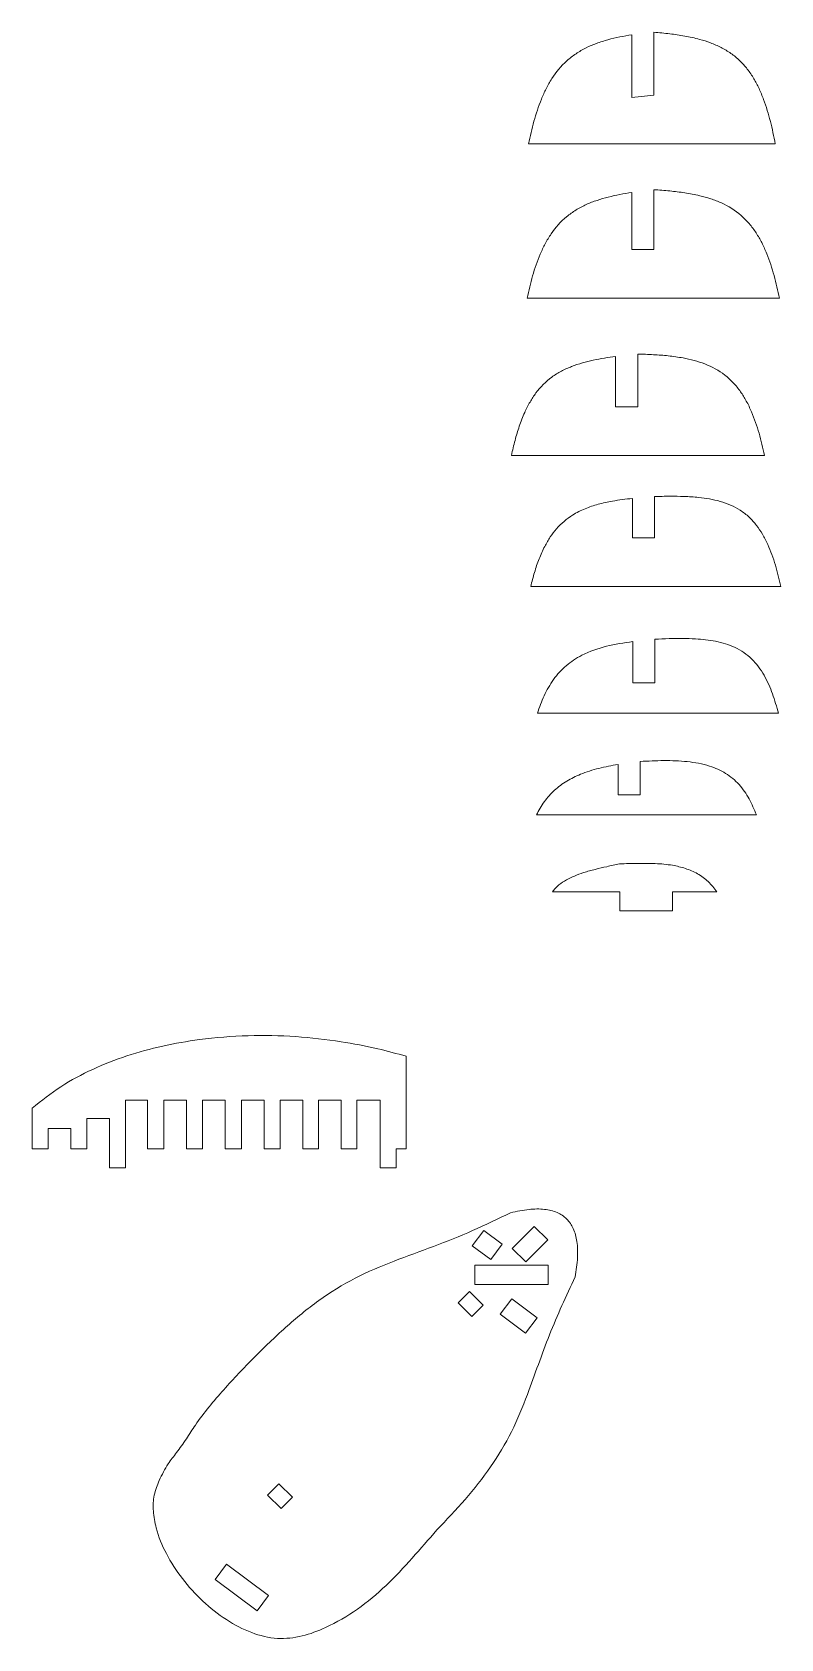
# Model space of a CAD drawing. Header units: millimetres. Extents: x 5 to 1149, y -277 to 912.
# Drawn here: x 653.3 to 770.7, y -101.2 to 150.5 of the extents above; entities that cross this region are included whole.
import ezdxf

# ---------------------------------------------------------------- set-up
doc = ezdxf.new("R2010")
doc.units = ezdxf.units.MM

msp = doc.modelspace()

# ---------------------------------------------------------------- linework, layer by layer
at = {"color": 7, "linetype": 'Continuous', "lineweight": 15}
for p, q in [((747.29, 140.29), (747.29, 150.11)), ((750.76, 150.53), (750.76, 140.63)), ((750.76, 140.63), (747.29, 140.29)), ((769.79, 133.02), (731.11, 133.02)), ((747.29, 116.45), (747.29, 125.42)), ((750.76, 125.84), (750.76, 116.45)), ((750.76, 116.45), (747.29, 116.45)), ((770.44, 108.84), (730.88, 108.84)), ((744.76, 91.82), (744.76, 99.71)), ((748.23, 100.08), (748.23, 91.82)), ((748.23, 91.82), (744.76, 91.82)), ((768.11, 84.21), (728.42, 84.21)), ((747.41, 71.28), (747.41, 77.47)), ((750.87, 77.76), (750.87, 71.28)), ((750.87, 71.28), (747.41, 71.28)), ((770.66, 63.67), (731.45, 63.67)), ((750.92, 55.4), (750.92, 48.56)), ((747.45, 48.56), (747.45, 55.04)), ((750.92, 48.56), (747.45, 48.56)), ((770.27, 43.79), (732.49, 43.79)), ((745.14, 31.03), (745.14, 35.78)), ((748.61, 36.25), (748.61, 31.03)), ((748.61, 31.03), (745.14, 31.03)), ((766.82, 27.86), (732.35, 27.86)), ((745.44, 15.82), (734.89, 15.82)), ((745.44, 12.82), (745.44, 15.82)), ((760.61, 15.82), (753.65, 15.82)), ((753.65, 12.82), (753.65, 15.82)), ((753.65, 12.82), (745.44, 12.82)), ((711.95, -9.96), (711.95, -24.45)), ((671.41, -16.83), (667.95, -16.83)), ((667.95, -16.83), (667.95, -27.45)), ((671.41, -24.45), (671.41, -16.83)), ((677.51, -16.83), (673.93, -16.83)), ((673.93, -16.83), (673.93, -24.45)), ((677.51, -24.45), (677.51, -16.83)), ((683.57, -16.83), (680.03, -16.83)), ((680.03, -16.83), (680.03, -24.45)), ((683.57, -24.45), (683.57, -16.83)), ((689.65, -16.83), (686.12, -16.83)), ((686.12, -16.83), (686.12, -24.45)), ((689.65, -24.45), (689.65, -16.83)), ((695.74, -16.83), (692.18, -16.83)), ((692.18, -16.83), (692.18, -24.45)), ((695.74, -24.45), (695.74, -16.83)), ((701.75, -16.83), (698.18, -16.83)), ((698.18, -16.83), (698.18, -24.45)), ((701.75, -24.45), (701.75, -16.83)), ((707.86, -16.83), (704.18, -16.83)), ((704.18, -16.83), (704.18, -24.45)), ((707.86, -24.45), (707.86, -16.83)), ((653.31, -24.45), (653.31, -18.1)), ((665.42, -19.68), (661.87, -19.68)), ((661.87, -19.68), (661.87, -24.45)), ((665.42, -27.45), (665.42, -19.68)), ((659.35, -21.27), (655.8, -21.27)), ((655.8, -21.27), (655.8, -24.45)), ((659.35, -24.45), (659.35, -21.27)), ((655.8, -24.45), (653.31, -24.45)), ((661.87, -24.45), (659.35, -24.45)), ((673.93, -24.45), (671.41, -24.45)), ((680.03, -24.45), (677.51, -24.45)), ((686.12, -24.45), (683.57, -24.45)), ((692.18, -24.45), (689.65, -24.45)), ((698.18, -24.45), (695.74, -24.45)), ((704.18, -24.45), (701.75, -24.45)), ((707.86, -27.45), (707.86, -24.45)), ((707.86, -24.45), (707.86, -24.45)), ((711.95, -24.45), (710.39, -24.45)), ((710.39, -27.45), (710.39, -24.45)), ((667.95, -27.45), (665.42, -27.45)), ((710.39, -27.45), (707.86, -27.45)), ((722.3, -39.66), (724.08, -37.25)), ((724.08, -37.25), (726.98, -39.4)), ((728.57, -40.06), (731.98, -36.63)), ((731.98, -36.63), (734.11, -38.74)), ((725.19, -41.81), (722.3, -39.66)), ((726.98, -39.4), (725.19, -41.81)), ((730.7, -42.18), (728.57, -40.06)), ((734.11, -38.74), (730.7, -42.18)), ((722.71, -42.71), (734.21, -42.71)), ((722.71, -45.71), (722.71, -42.71)), ((734.21, -42.71), (734.21, -45.71)), ((720.09, -48.61), (721.87, -46.81)), ((721.87, -46.81), (724, -48.93)), ((734.21, -45.71), (722.71, -45.71)), ((722.22, -50.72), (720.09, -48.61)), ((724, -48.93), (722.22, -50.72)), ((726.69, -50.39), (728.47, -47.98)), ((728.47, -47.98), (732.45, -50.94)), ((730.66, -53.35), (726.69, -50.39)), ((732.45, -50.94), (730.66, -53.35)), ((690.19, -78.73), (691.97, -76.94)), ((691.97, -76.94), (694.1, -79.05)), ((692.32, -80.84), (690.19, -78.73)), ((694.1, -79.05), (692.32, -80.84)), ((682, -91.95), (683.79, -89.54)), ((683.79, -89.54), (690.38, -94.43)), ((688.59, -96.84), (682, -91.95)), ((690.38, -94.43), (688.59, -96.84))]:
    msp.add_line(p, q, dxfattribs=at)
for points, knots in [([(731.11, 133.02), (731.37, 134.21), (731.91, 136.58), (732.86, 139.46), (733.85, 141.68), (735.03, 143.79), (736.6, 145.69), (738.53, 147.19), (740.1, 148.09), (741.79, 148.8), (743.56, 149.36), (745.41, 149.8), (746.67, 150.01), (747.29, 150.11)], [0, 0, 0, 0, 0.142113, 0.28357, 0.354019, 0.424828, 0.566562, 0.637818, 0.709008, 0.777295, 0.851499, 0.925919, 1, 1, 1, 1]), ([(750.76, 150.53), (751.59, 150.45), (753.21, 150.3), (755.6, 149.94), (757.74, 149.48), (759.64, 148.88), (761.3, 148.16), (762.85, 147.24), (764.24, 146.1), (765.45, 144.75), (766.44, 143.28), (767.28, 141.67), (768.19, 139.45), (769.06, 136.55), (769.55, 134.2), (769.79, 133.02)], [0, 0, 0, 0, 0.0866, 0.168346, 0.25125, 0.313954, 0.37611, 0.438471, 0.501353, 0.562086, 0.625901, 0.685633, 0.750846, 0.875095, 1, 1, 1, 1]), ([(730.88, 108.84), (731.15, 110.02), (731.69, 112.36), (732.68, 115.22), (733.7, 117.39), (734.93, 119.46), (736.56, 121.29), (738.54, 122.7), (740.15, 123.54), (741.84, 124.2), (743.61, 124.71), (745.43, 125.12), (746.67, 125.32), (747.29, 125.42)], [0, 0, 0, 0, 0.142228, 0.283689, 0.354074, 0.424847, 0.566849, 0.6382, 0.709451, 0.780345, 0.85158, 0.925974, 1, 1, 1, 1]), ([(750.76, 125.84), (751.59, 125.78), (753.21, 125.67), (755.61, 125.37), (757.75, 124.97), (759.68, 124.44), (761.93, 123.58), (764.02, 122.28), (765.73, 120.55), (766.8, 119.1), (767.71, 117.51), (768.7, 115.3), (769.65, 112.39), (770.18, 110.02), (770.44, 108.84)], [0, 0, 0, 0, 0.0861966, 0.1673674, 0.249433, 0.311396, 0.37369, 0.4985789, 0.5614339, 0.6241446, 0.6843303, 0.7497816, 0.8747676, 1, 1, 1, 1]), ([(728.42, 84.21), (728.6, 84.99), (728.96, 86.53), (729.63, 88.78), (730.41, 90.8), (731.29, 92.55), (732.57, 94.52), (734.24, 96.2), (736.24, 97.44), (737.86, 98.17), (739.54, 98.72), (741.26, 99.14), (743, 99.47), (744.18, 99.63), (744.76, 99.71)], [0, 0, 0, 0, 0.098032, 0.191418, 0.285492, 0.359606, 0.428203, 0.570383, 0.641978, 0.713334, 0.78503, 0.856264, 0.928168, 1, 1, 1, 1]), ([(748.23, 100.08), (749.05, 100.06), (750.65, 100.01), (753.02, 99.83), (755.15, 99.53), (757.07, 99.11), (759.34, 98.39), (761.47, 97.24), (763.24, 95.62), (764.35, 94.23), (765.29, 92.7), (766.32, 90.54), (767.3, 87.69), (767.84, 85.37), (768.11, 84.21)], [0, 0, 0, 0, 0.086355, 0.167443, 0.249528, 0.311515, 0.373775, 0.498773, 0.561667, 0.624391, 0.684599, 0.750061, 0.874874, 1, 1, 1, 1]), ([(731.45, 63.67), (731.64, 64.41), (732.01, 65.86), (732.73, 67.97), (733.55, 69.83), (734.47, 71.41), (735.8, 73.18), (737.64, 74.76), (739.95, 75.9), (742.06, 76.59), (744.03, 77.01), (745.83, 77.29), (746.88, 77.41), (747.41, 77.47)], [0, 0, 0, 0, 0.098823, 0.194878, 0.287897, 0.362232, 0.431805, 0.575151, 0.670488, 0.76392, 0.863184, 0.93163, 1, 1, 1, 1]), ([(750.87, 77.76), (751.67, 77.78), (753.21, 77.82), (755.52, 77.79), (757.59, 77.66), (759.47, 77.41), (761.72, 76.91), (763.88, 76), (765.71, 74.56), (766.86, 73.28), (767.82, 71.83), (768.87, 69.77), (769.86, 67.03), (770.39, 64.79), (770.66, 63.67)], [0, 0, 0, 0, 0.086779, 0.1676359, 0.2497277, 0.3117442, 0.3739196, 0.4990622, 0.5619808, 0.6247713, 0.6848757, 0.7504948, 0.8750392, 1, 1, 1, 1]), ([(750.92, 55.4), (751.66, 55.44), (753.1, 55.5), (755.22, 55.53), (757.66, 55.46), (760.45, 55.17), (763.02, 54.41), (764.89, 53.35), (766.13, 52.33), (767.18, 51.12), (768.34, 49.32), (769.42, 46.87), (769.99, 44.82), (770.27, 43.79)], [0, 0, 0, 0, 0.086635, 0.169378, 0.249433, 0.373524, 0.498745, 0.56121, 0.62429, 0.686854, 0.749816, 0.874844, 1, 1, 1, 1]), ([(732.49, 43.79), (732.82, 44.72), (733.48, 46.57), (734.95, 49.14), (736.6, 50.98), (738.17, 52.16), (740.2, 53.35), (743.32, 54.42), (746.06, 54.84), (747.45, 55.04)], [0, 0, 0, 0, 0.147074, 0.293664, 0.439911, 0.511944, 0.586018, 0.790788, 1, 1, 1, 1]), ([(732.35, 27.86), (732.74, 28.58), (733.5, 29.99), (735.13, 31.79), (737.06, 33.22), (739.42, 34.37), (742.13, 35.23), (744.13, 35.6), (745.14, 35.78)], [0, 0, 0, 0, 0.155529, 0.306084, 0.458639, 0.611694, 0.804661, 1, 1, 1, 1]), ([(748.61, 36.25), (749.85, 36.31), (752.31, 36.43), (755.97, 36.3), (759.26, 35.72), (761.64, 34.67), (763.13, 33.6), (764.45, 32.32), (765.77, 30.41), (766.47, 28.71), (766.82, 27.86)], [0, 0, 0, 0, 0.169304, 0.336096, 0.499282, 0.624051, 0.686366, 0.749251, 0.874466, 1, 1, 1, 1]), ([(734.89, 15.82), (735.03, 16.01), (735.31, 16.4), (736.03, 17.05), (737.03, 17.71), (738.34, 18.33), (739.84, 18.88), (741.55, 19.35), (743.44, 19.77), (744.71, 20.06), (745.37, 20.22)], [0, 0, 0, 0, 0.059205, 0.125256, 0.249874, 0.366781, 0.49964, 0.663215, 0.823663, 1, 1, 1, 1]), ([(745.37, 20.22), (746.32, 20.23), (748.19, 20.24), (750.96, 20.29), (753.47, 20.06), (755.71, 19.53), (757.62, 18.71), (759.35, 17.49), (760.19, 16.38), (760.61, 15.82)], [0, 0, 0, 0, 0.171734, 0.336218, 0.500177, 0.624755, 0.749844, 0.874988, 1, 1, 1, 1]), ([(653.31, -18.1), (654.78, -16.92), (657.73, -14.57), (662.78, -11.9), (668.14, -9.79), (673.76, -8.27), (680.12, -7.16), (687.1, -6.63), (694.53, -6.73), (699.36, -7.36), (701.72, -7.67)], [0, 0, 0, 0, 0.1104185, 0.2217475, 0.3345465, 0.4487099, 0.5636215, 0.7135199, 0.8601032, 1, 1, 1, 1]), ([(701.72, -7.67), (703.65, -8), (707.1, -8.6), (710.47, -9.54), (711.95, -9.96)], [0, 0, 0, 0, 0.55912, 1, 1, 1, 1]), ([(728.3, -34.47), (726.32, -35.43), (722.36, -37.34), (716.23, -39.79), (710, -42.01), (703.84, -44.57), (698.14, -48.13), (692.92, -52.43), (688.02, -57.17), (683.25, -62.21), (679.68, -66.45), (677.94, -69.18), (677.48, -69.91)], [0, 0, 0, 0, 0.104088, 0.20834, 0.312928, 0.417958, 0.523619, 0.630194, 0.737869, 0.8469, 0.959137, 1, 1, 1, 1]), ([(738.42, -44.52), (738.58, -43.51), (738.86, -41.67), (738.79, -39.1), (738.26, -37), (737.18, -35.36), (735.56, -34.31), (733.5, -33.84), (731.01, -33.89), (729.26, -34.27), (728.3, -34.47)], [0, 0, 0, 0, 0.163113, 0.298085, 0.410059, 0.507864, 0.604308, 0.712681, 0.842666, 1, 1, 1, 1]), ([(716.74, -84.17), (718.25, -82.6), (721.23, -79.47), (725.26, -74.39), (728.58, -68.88), (731.44, -61.84), (734.22, -53.54), (737.02, -47.52), (738.42, -44.52)], [0, 0, 0, 0, 0.142888, 0.284406, 0.424782, 0.56436, 0.782591, 1, 1, 1, 1]), ([(677.48, -69.91), (676.98, -70.63), (676.06, -71.95), (674.42, -73.98), (673.66, -75.53), (673.21, -76.42)], [0, 0, 0, 0, 0.340017, 0.61861, 1, 1, 1, 1]), ([(673.21, -76.42), (672.91, -77.17), (672.3, -78.71), (672.24, -81.28), (672.78, -84.42), (674.27, -88.05), (676.78, -91.91), (679.96, -95.41), (683.61, -98.31), (687.55, -100.39), (691.65, -101.4), (695.66, -100.95), (699.91, -99.33), (704.38, -96.7), (708.89, -92.94), (712.89, -88.63), (715.46, -85.66), (716.74, -84.17)], [0, 0, 0, 0, 0.03676, 0.074826, 0.115396, 0.181269, 0.25186, 0.324429, 0.395901, 0.463585, 0.526123, 0.585284, 0.644312, 0.732226, 0.820727, 0.910759, 1, 1, 1, 1])]:
    msp.add_open_spline(points, degree=3, knots=knots, dxfattribs=at)

doc.saveas('drawing.dxf')
